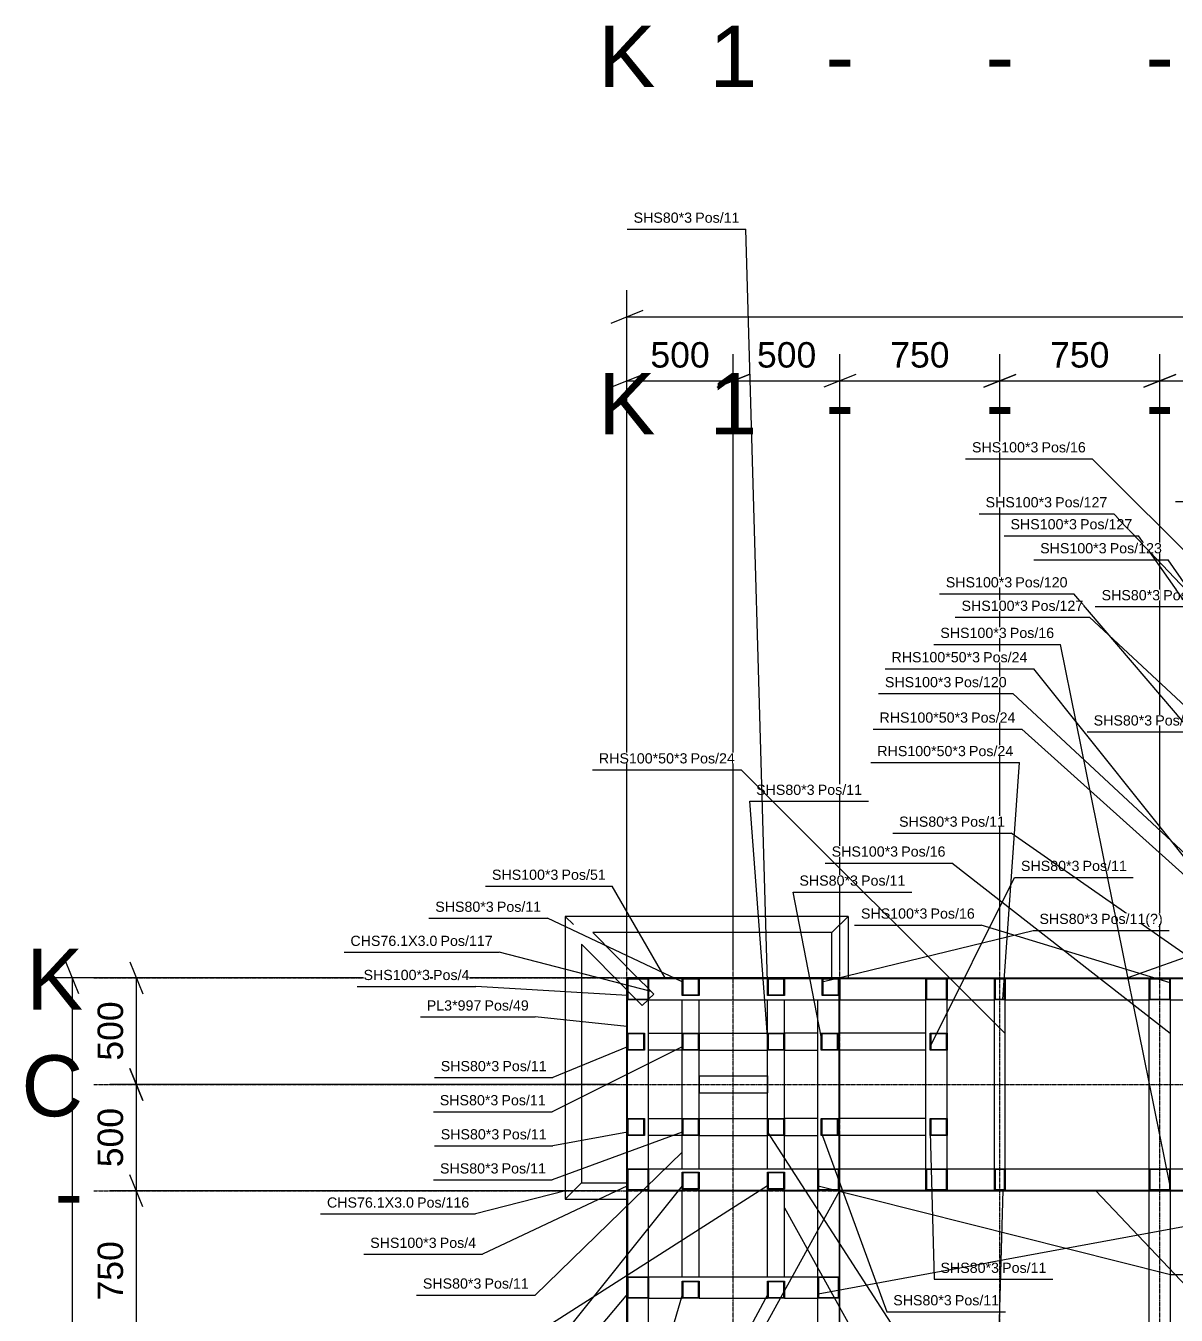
# Model space of a CAD drawing. Header units: millimetres. Extents: x -57554 to 16546, y 2142 to 98430.
# Drawn here: x -7253 to -1857, y 22735 to 28784 of the extents above; entities that cross this region are included whole.
import ezdxf

# ---------------------------------------------------------------- set-up
doc = ezdxf.new("R2010")
doc.units = ezdxf.units.MM
doc.linetypes.add('DXK_LINE_DOT3', pattern=[5.9187, 2.979, -0.9799, 0.9799, -0.9799])
doc.layers.add('S-Z2-A_TEXTUAL_ANNOTATION', color=7, linetype='Continuous')
doc.layers.add('S-Z23-A_DIMENSIONS', color=7, linetype='Continuous')
doc.styles.add('Arial', font='ARIAL.TTF', dxfattribs={"height": 0.2})

msp = doc.modelspace()

# ---------------------------------------------------------------- linework, layer by layer
at = {"color": 1, "linetype": 'DXK_LINE_DOT3'}
for p, q in [((-4434.8, 13818), (-4434.8, 26818)), ((-3934.8, 13818), (-3934.8, 26818)), ((-3434.8, 13818), (-3434.8, 26818)), ((-2684.8, 13818), (-2684.8, 26818)), ((-1934.8, 13818), (-1934.8, 26818)), ((-6934.8, 24318), (15065.2, 24318)), ((-6934.8, 23818), (15065.2, 23818)), ((-6934.8, 23318), (15065.2, 23318))]:
    msp.add_line(p, q, dxfattribs=at)
at = {"color": 2, "linetype": 'Continuous'}
for p, q in [((-3396.8, 24606.1), (-4722.9, 24606.1)), ((-4684.8, 24568), (-4722.9, 24606.1)), ((-4722.9, 24606.1), (-4722.9, 23280)), ((-3472.9, 24530), (-3396.8, 24606.1)), ((-3396.8, 24606.1), (-3396.8, 24318)), ((-1243.5, 24618), (-2083.5, 24318)), ((-3473.4, 24530), (-4593.5, 24530)), ((-4383.4, 24318), (-4593.5, 24530)), ((-3472.9, 24530), (-3473.4, 24530)), ((-3472.9, 24318), (-3472.9, 24530)), ((-4646.8, 24475.6), (-4646.8, 23356.1)), ((-4434.8, 24261.9), (-4646.8, 24475.6)), ((-3434.8, 24318), (-4434.8, 24318)), ((-4434.8, 24318), (-4434.8, 24315)), ((-3434.8, 24315), (-3434.8, 24318)), ((-3434.8, 24318), (-1934.8, 24318)), ((-3434.8, 24315), (-3434.8, 24318)), ((-1934.8, 24315), (-1934.8, 24318)), ((-1934.8, 24315), (-1934.8, 24318)), ((-1934.8, 24318), (-434.8, 24318)), ((-4434.8, 23318), (-4434.8, 24315)), ((-4434.8, 24315), (-4431.8, 24315)), ((-4434.8, 24315), (-3434.8, 24315)), ((-4431.8, 23318), (-4431.8, 24315)), ((-4431.8, 24315), (-4331.8, 24315)), ((-4431.8, 24215), (-4431.8, 24315)), ((-4334.8, 24312), (-4428.8, 24312)), ((-4428.8, 24312), (-4428.8, 24218)), ((-4391.4, 24218), (-4428.8, 24255.8)), ((-4334.8, 24269.1), (-4377.4, 24312)), ((-4334.8, 24218), (-4334.8, 24312)), ((-4331.8, 24315), (-4331.8, 24215)), ((-4307.8, 24241.8), (-4331.8, 24266.1)), ((-4174.8, 24315), (-4094.8, 24315)), ((-4174.8, 24235), (-4174.8, 24315)), ((-4097.8, 24312), (-4171.8, 24312)), ((-4171.8, 24312), (-4171.8, 24238)), ((-4097.8, 24238), (-4097.8, 24312)), ((-4094.8, 24315), (-4094.8, 24235)), ((-3774.8, 24315), (-3694.8, 24315)), ((-3774.8, 24235), (-3774.8, 24315)), ((-3697.8, 24312), (-3771.8, 24312)), ((-3771.8, 24312), (-3771.8, 24238)), ((-3697.8, 24238), (-3697.8, 24312)), ((-3694.8, 24315), (-3694.8, 24235)), ((-3517.8, 24315), (-3437.8, 24315)), ((-3517.8, 24235), (-3517.8, 24315)), ((-3440.8, 24312), (-3514.8, 24312)), ((-3514.8, 24312), (-3514.8, 24238)), ((-3440.8, 24238), (-3440.8, 24312)), ((-3437.8, 24315), (-3437.8, 24235)), ((-3434.8, 24315), (-1934.8, 24315)), ((-3434.8, 24315), (-3434.8, 24215)), ((-3031.8, 24315), (-2931.8, 24315)), ((-3031.8, 24215), (-3031.8, 24315)), ((-2934.8, 24312), (-3028.8, 24312)), ((-3028.8, 24312), (-3028.8, 24218)), ((-2934.8, 24218), (-2934.8, 24312)), ((-2931.8, 24315), (-2931.8, 24215)), ((-2709.8, 24215), (-2709.8, 24315)), ((-2709.8, 24315), (-2659.8, 24315)), ((-2662.8, 24312), (-2706.8, 24312)), ((-2706.8, 24312), (-2706.8, 24218)), ((-2662.8, 24218), (-2662.8, 24312)), ((-2659.8, 24315), (-2659.8, 24215)), ((-1984.8, 24215), (-1984.8, 24315)), ((-1984.8, 24315), (-1884.8, 24315)), ((-1887.8, 24312), (-1981.8, 24312)), ((-1981.8, 24312), (-1981.8, 24218)), ((-1934.8, 24315), (-434.8, 24315)), ((-1887.8, 24218), (-1887.8, 24312)), ((-1884.8, 24215), (-1884.8, 24315)), ((-4331.8, 24215), (-4431.8, 24215)), ((-4428.8, 24218), (-4334.8, 24218)), ((-4361.9, 24188.2), (-4388.4, 24215)), ((-4334.8, 24215), (-4361.9, 24188.2)), ((-4331.8, 24218), (-4307.8, 24241.8)), ((-4331.8, 23421), (-4331.8, 24215)), ((-4331.8, 24215), (-3437.8, 24215)), ((-4094.8, 24235), (-4174.8, 24235)), ((-4174.8, 24215), (-4094.8, 24215)), ((-4174.8, 24058), (-4174.8, 24215)), ((-4171.8, 24238), (-4097.8, 24238)), ((-4094.8, 24058), (-4094.8, 24215)), ((-3694.8, 24235), (-3774.8, 24235)), ((-3774.8, 24215), (-3694.8, 24215)), ((-3774.8, 24058), (-3774.8, 24215)), ((-3771.8, 24238), (-3697.8, 24238)), ((-3694.8, 24058), (-3694.8, 24215)), ((-3537.8, 24215), (-3437.8, 24215)), ((-3537.8, 23421), (-3537.8, 24215)), ((-3437.8, 24235), (-3517.8, 24235)), ((-3514.8, 24238), (-3440.8, 24238)), ((-3437.8, 24215), (-3437.8, 24235)), ((-3437.8, 23421), (-3437.8, 24215)), ((-3434.8, 24058), (-3434.8, 24215)), ((-3434.8, 24058), (-3434.8, 24215)), ((-3434.8, 24215), (-3031.8, 24215)), ((-3031.8, 23421), (-3031.8, 24215)), ((-2931.8, 24215), (-3031.8, 24215)), ((-3028.8, 24218), (-2934.8, 24218)), ((-2931.8, 24058), (-2931.8, 24215)), ((-2931.8, 24215), (-2709.8, 24215)), ((-2709.8, 23421), (-2709.8, 24215)), ((-2659.8, 24215), (-2709.8, 24215)), ((-2706.8, 24218), (-2662.8, 24218)), ((-2659.8, 24215), (-1984.8, 24215)), ((-2659.8, 23421), (-2659.8, 24215)), ((-1884.8, 24215), (-1984.8, 24215)), ((-1984.8, 23421), (-1984.8, 24215)), ((-1981.8, 24218), (-1887.8, 24218)), ((-1884.8, 23421), (-1884.8, 24215)), ((-1884.8, 24215), (-1209.8, 24215)), ((-4431.8, 24058), (-4351.8, 24058)), ((-4431.8, 23978), (-4431.8, 24058)), ((-4354.8, 24055), (-4428.8, 24055)), ((-4428.8, 24055), (-4428.8, 23981)), ((-4354.8, 23981), (-4354.8, 24055)), ((-4351.8, 24058), (-4351.8, 23978)), ((-4331.8, 24058), (-4174.8, 24058)), ((-4331.8, 23978), (-4331.8, 24058)), ((-4174.8, 24058), (-4094.8, 24058)), ((-4174.8, 23978), (-4174.8, 24058)), ((-4097.8, 24055), (-4171.8, 24055)), ((-4171.8, 24055), (-4171.8, 23981)), ((-4097.8, 23981), (-4097.8, 24055)), ((-4094.8, 24058), (-4094.8, 23978)), ((-4094.8, 24058), (-3774.8, 24058)), ((-3774.8, 24058), (-3694.8, 24058)), ((-3774.8, 23978), (-3774.8, 24058)), ((-3697.8, 24055), (-3771.8, 24055)), ((-3771.8, 24055), (-3771.8, 23981)), ((-3697.8, 23981), (-3697.8, 24055)), ((-3694.8, 24058), (-3694.8, 23978)), ((-3537.8, 24058), (-3694.8, 24058)), ((-3537.8, 23978), (-3537.8, 24058)), ((-3522.8, 24058), (-3442.8, 24058)), ((-3522.8, 23978), (-3522.8, 24058)), ((-3445.8, 24055), (-3519.8, 24055)), ((-3519.8, 24055), (-3519.8, 23981)), ((-3445.8, 23981), (-3445.8, 24055)), ((-3442.8, 24058), (-3442.8, 23978)), ((-3031.8, 24058), (-3437.8, 24058)), ((-3437.8, 23978), (-3437.8, 24058)), ((-3031.8, 23978), (-3031.8, 24058)), ((-3011.8, 24058), (-2931.8, 24058)), ((-3011.8, 23978), (-3011.8, 24058)), ((-2934.8, 24055), (-3008.8, 24055)), ((-3008.8, 24055), (-3008.8, 23981)), ((-2934.8, 23981), (-2934.8, 24055)), ((-2931.8, 24058), (-2931.8, 23978)), ((-4351.8, 23978), (-4431.8, 23978)), ((-4428.8, 23981), (-4354.8, 23981)), ((-4174.8, 23978), (-4331.8, 23978)), ((-4094.8, 23978), (-4174.8, 23978)), ((-4174.8, 23658), (-4174.8, 23978)), ((-4171.8, 23981), (-4097.8, 23981)), ((-4094.8, 23978), (-3774.8, 23978)), ((-4094.8, 23658), (-4094.8, 23978)), ((-3694.8, 23978), (-3774.8, 23978)), ((-3774.8, 23658), (-3774.8, 23978)), ((-3771.8, 23981), (-3697.8, 23981)), ((-3694.8, 23658), (-3694.8, 23978)), ((-3694.8, 23978), (-3537.8, 23978)), ((-3442.8, 23978), (-3522.8, 23978)), ((-3519.8, 23981), (-3445.8, 23981)), ((-3031.8, 23978), (-3437.8, 23978)), ((-3434.8, 23658), (-3434.8, 23978)), ((-3434.8, 23658), (-3434.8, 23978)), ((-2931.8, 23978), (-3011.8, 23978)), ((-3008.8, 23981), (-2934.8, 23981)), ((-2931.8, 23658), (-2931.8, 23978)), ((-4094.8, 23858), (-4094.8, 23778)), ((-4094.8, 23858), (-3774.8, 23858)), ((-3774.8, 23858), (-3774.8, 23778)), ((-4094.8, 23778), (-3774.8, 23778)), ((-4431.8, 23658), (-4351.8, 23658)), ((-4431.8, 23578), (-4431.8, 23658)), ((-4354.8, 23655), (-4428.8, 23655)), ((-4428.8, 23655), (-4428.8, 23581)), ((-4354.8, 23581), (-4354.8, 23655)), ((-4351.8, 23658), (-4351.8, 23578)), ((-4331.8, 23658), (-4174.8, 23658)), ((-4331.8, 23578), (-4331.8, 23658)), ((-4174.8, 23658), (-4094.8, 23658)), ((-4174.8, 23578), (-4174.8, 23658)), ((-4097.8, 23655), (-4171.8, 23655)), ((-4171.8, 23655), (-4171.8, 23581)), ((-4097.8, 23581), (-4097.8, 23655)), ((-4094.8, 23658), (-4094.8, 23578)), ((-4094.8, 23658), (-3774.8, 23658)), ((-3774.8, 23658), (-3694.8, 23658)), ((-3774.8, 23578), (-3774.8, 23658)), ((-3697.8, 23655), (-3771.8, 23655)), ((-3771.8, 23655), (-3771.8, 23581)), ((-3697.8, 23581), (-3697.8, 23655)), ((-3694.8, 23658), (-3694.8, 23578)), ((-3537.8, 23658), (-3694.8, 23658)), ((-3537.8, 23578), (-3537.8, 23658)), ((-3522.8, 23658), (-3442.8, 23658)), ((-3522.8, 23578), (-3522.8, 23658)), ((-3445.8, 23655), (-3519.8, 23655)), ((-3519.8, 23655), (-3519.8, 23581)), ((-3445.8, 23581), (-3445.8, 23655)), ((-3442.8, 23658), (-3442.8, 23578)), ((-3031.8, 23658), (-3437.8, 23658)), ((-3437.8, 23578), (-3437.8, 23658)), ((-3031.8, 23578), (-3031.8, 23658)), ((-3011.8, 23658), (-2931.8, 23658)), ((-3011.8, 23578), (-3011.8, 23658)), ((-2934.8, 23655), (-3008.8, 23655)), ((-3008.8, 23655), (-3008.8, 23581)), ((-2934.8, 23581), (-2934.8, 23655)), ((-2931.8, 23658), (-2931.8, 23578)), ((-4351.8, 23578), (-4431.8, 23578)), ((-4428.8, 23581), (-4354.8, 23581)), ((-4174.8, 23578), (-4331.8, 23578)), ((-4094.8, 23578), (-4174.8, 23578)), ((-4174.8, 23421), (-4174.8, 23578)), ((-4171.8, 23581), (-4097.8, 23581)), ((-4094.8, 23578), (-3774.8, 23578)), ((-4094.8, 23421), (-4094.8, 23578)), ((-3694.8, 23578), (-3774.8, 23578)), ((-3774.8, 23421), (-3774.8, 23578)), ((-3771.8, 23581), (-3697.8, 23581)), ((-3694.8, 23421), (-3694.8, 23578)), ((-3694.8, 23578), (-3537.8, 23578)), ((-3442.8, 23578), (-3522.8, 23578)), ((-3519.8, 23581), (-3445.8, 23581)), ((-3031.8, 23578), (-3437.8, 23578)), ((-3434.8, 23421), (-3434.8, 23578)), ((-3434.8, 23421), (-3434.8, 23578)), ((-2931.8, 23578), (-3011.8, 23578)), ((-3008.8, 23581), (-2934.8, 23581)), ((-2931.8, 23421), (-2931.8, 23578)), ((-4431.8, 23421), (-4331.8, 23421)), ((-4431.8, 23321), (-4431.8, 23421)), ((-4334.8, 23418), (-4428.8, 23418)), ((-4428.8, 23418), (-4428.8, 23324)), ((-4334.8, 23324), (-4334.8, 23418)), ((-4331.8, 23421), (-4331.8, 23321)), ((-4331.8, 23421), (-3537.8, 23421)), ((-4174.8, 23421), (-4094.8, 23421)), ((-3774.8, 23421), (-3694.8, 23421)), ((-3537.8, 23421), (-3437.8, 23421)), ((-3537.8, 23321), (-3537.8, 23421)), ((-3440.8, 23418), (-3534.8, 23418)), ((-3534.8, 23418), (-3534.8, 23324)), ((-3440.8, 23324), (-3440.8, 23418)), ((-3437.8, 23421), (-3437.8, 23321)), ((-3434.8, 23321), (-3434.8, 23421)), ((-3434.8, 23421), (-3031.8, 23421)), ((-3031.8, 23421), (-2931.8, 23421)), ((-3031.8, 23321), (-3031.8, 23421)), ((-2934.8, 23418), (-3028.8, 23418)), ((-3028.8, 23418), (-3028.8, 23324)), ((-2934.8, 23324), (-2934.8, 23418)), ((-2931.8, 23421), (-2931.8, 23321)), ((-2931.8, 23421), (-2709.8, 23421)), ((-2709.8, 23321), (-2709.8, 23421)), ((-2709.8, 23421), (-2659.8, 23421)), ((-2662.8, 23418), (-2706.8, 23418)), ((-2706.8, 23418), (-2706.8, 23324)), ((-2662.8, 23324), (-2662.8, 23418)), ((-2659.8, 23421), (-2659.8, 23321)), ((-2659.8, 23421), (-1984.8, 23421)), ((-1984.8, 23321), (-1984.8, 23421)), ((-1984.8, 23421), (-1884.8, 23421)), ((-1887.8, 23418), (-1981.8, 23418)), ((-1981.8, 23418), (-1981.8, 23324)), ((-1887.8, 23324), (-1887.8, 23418)), ((-1884.8, 23321), (-1884.8, 23421)), ((-1884.8, 23421), (-1209.8, 23421)), ((-4646.8, 23356.1), (-4722.9, 23280)), ((-4646.8, 23356.1), (-4646.3, 23356.1)), ((-4646.3, 23356.1), (-4434.8, 23356.1)), ((-4174.8, 23406), (-4094.8, 23406)), ((-4174.8, 23326), (-4174.8, 23406)), ((-4097.8, 23403), (-4171.8, 23403)), ((-4171.8, 23403), (-4171.8, 23329)), ((-4097.8, 23329), (-4097.8, 23403)), ((-4094.8, 23406), (-4094.8, 23326)), ((-3774.8, 23406), (-3694.8, 23406)), ((-3774.8, 23326), (-3774.8, 23406)), ((-3697.8, 23403), (-3771.8, 23403)), ((-3771.8, 23403), (-3771.8, 23329)), ((-3697.8, 23329), (-3697.8, 23403)), ((-3694.8, 23406), (-3694.8, 23326)), ((-4434.8, 22568.4), (-4434.8, 23318.4)), ((-4434.8, 23318.4), (-4431.8, 23318.4)), ((-4434.8, 23318), (-4431.8, 23318)), ((-4331.8, 23321), (-4431.8, 23321)), ((-4431.8, 23318.4), (-4431.8, 22568.4)), ((-4428.8, 23324), (-4334.8, 23324)), ((-4331.8, 22915), (-4331.8, 23321)), ((-4331.8, 23321), (-3537.8, 23321)), ((-4331.8, 23318.4), (-4174.8, 23318.4)), ((-4331.8, 23318), (-4174.8, 23318)), ((-4094.8, 23326), (-4174.8, 23326)), ((-4174.8, 22915), (-4174.8, 23321)), ((-4174.8, 23321), (-4094.8, 23321)), ((-4171.8, 23329), (-4097.8, 23329)), ((-4094.8, 22915), (-4094.8, 23321)), ((-4094.8, 23318.4), (-3774.8, 23318.4)), ((-4094.8, 23318), (-3774.8, 23318)), ((-3694.8, 23326), (-3774.8, 23326)), ((-3774.8, 22915), (-3774.8, 23321)), ((-3774.8, 23321), (-3694.8, 23321)), ((-3771.8, 23329), (-3697.8, 23329)), ((-3694.8, 22915), (-3694.8, 23321)), ((-3694.8, 23318.4), (-3537.8, 23318.4)), ((-3694.8, 23318), (-3537.8, 23318)), ((-3437.8, 23321), (-3537.8, 23321)), ((-3537.8, 22915), (-3537.8, 23321)), ((-3534.8, 23324), (-3440.8, 23324)), ((-3437.8, 23318.4), (-3437.8, 23321)), ((-3437.8, 23318.4), (-3437.8, 22568.4)), ((-3434.8, 23318.4), (-3437.8, 23318.4)), ((-3434.8, 23321), (-1934.8, 23321)), ((-3434.8, 23318), (-3434.8, 23321)), ((-3434.8, 22568.4), (-3434.8, 23318.4)), ((-3434.8, 23318), (-1934.8, 23318)), ((-2931.8, 23321), (-3031.8, 23321)), ((-3028.8, 23324), (-2934.8, 23324)), ((-2659.8, 23321), (-2709.8, 23321)), ((-2706.8, 23324), (-2662.8, 23324)), ((-1884.8, 23321), (-1984.8, 23321)), ((-1984.8, 22662.7), (-1984.8, 23318)), ((-1981.8, 23324), (-1887.8, 23324)), ((-1934.8, 23318), (-1934.8, 23321)), ((-1934.8, 23321), (-434.8, 23321)), ((-1934.8, 23318), (-1934.8, 23321)), ((-1934.8, 23318), (-434.8, 23318)), ((-1884.8, 22662.7), (-1884.8, 23318)), ((-4722.9, 23280), (-4434.8, 23280)), ((-4431.8, 22915), (-4331.8, 22915)), ((-4431.8, 22815), (-4431.8, 22915)), ((-4334.8, 22912), (-4428.8, 22912)), ((-4428.8, 22912), (-4428.8, 22818)), ((-4334.8, 22818), (-4334.8, 22912)), ((-4331.8, 22915), (-3537.8, 22915)), ((-4331.8, 22915), (-4331.8, 22815)), ((-4174.8, 22915), (-4094.8, 22915)), ((-4174.8, 22895), (-4094.8, 22895)), ((-4174.8, 22815), (-4174.8, 22895)), ((-4097.8, 22892), (-4171.8, 22892)), ((-4171.8, 22892), (-4171.8, 22818)), ((-4097.8, 22818), (-4097.8, 22892)), ((-4094.8, 22895), (-4094.8, 22815)), ((-3774.8, 22915), (-3694.8, 22915)), ((-3774.8, 22895), (-3694.8, 22895)), ((-3774.8, 22815), (-3774.8, 22895)), ((-3697.8, 22892), (-3771.8, 22892)), ((-3771.8, 22892), (-3771.8, 22818)), ((-3697.8, 22818), (-3697.8, 22892)), ((-3694.8, 22895), (-3694.8, 22815)), ((-3537.8, 22915), (-3437.8, 22915)), ((-3537.8, 22815), (-3537.8, 22915)), ((-3440.8, 22912), (-3534.8, 22912)), ((-3534.8, 22912), (-3534.8, 22818)), ((-3440.8, 22818), (-3440.8, 22912)), ((-3437.8, 22915), (-3437.8, 22815)), ((-4331.8, 22815), (-4431.8, 22815)), ((-4428.8, 22818), (-4334.8, 22818)), ((-4331.8, 22321), (-4331.8, 22815)), ((-4331.8, 22815), (-4174.8, 22815)), ((-4094.8, 22815), (-4174.8, 22815)), ((-4171.8, 22818), (-4097.8, 22818)), ((-4094.8, 22815), (-3774.8, 22815)), ((-3694.8, 22815), (-3774.8, 22815)), ((-3771.8, 22818), (-3697.8, 22818)), ((-3694.8, 22815), (-3537.8, 22815)), ((-3437.8, 22815), (-3537.8, 22815)), ((-3537.8, 22421), (-3537.8, 22815)), ((-3534.8, 22818), (-3440.8, 22818))]:
    msp.add_line(p, q, dxfattribs=at)
at = {"layer": 'S-Z2-A_TEXTUAL_ANNOTATION'}
for p, q in [((-1860.7, 26552.2), (-1248.5, 26552.2)), ((-3774.4, 23342.3), (-4959.7, 22585.8)), ((-4174.4, 23342.3), (-4864.4, 22480.8)), ((-3436.6, 23318.5), (-4549.7, 21298.4)), ((-2235.1, 23318.5), (263.9, 20682.6)), ((-1884.9, 22925.8), (-1328.3, 22925.8)), ((-4431.4, 22835.3), (-4864.4, 22320.8)), ((-4174.4, 22831.3), (-4527.9, 21625.7)), ((-3774.4, 22831.3), (-4527.9, 21421.1))]:
    msp.add_line(p, q, dxfattribs=at)
at = {"layer": 'S-Z23-A_DIMENSIONS'}
for p, q in [((-4434.8, 24368), (-4434.8, 27543)), ((-4359.8, 27448), (-4509.8, 27388)), ((-4434.8, 27418), (12565.2, 27418)), ((-4434.8, 24368), (-4434.8, 27243)), ((-3934.8, 24368), (-3934.8, 27243)), ((-3934.8, 24368), (-3934.8, 27243)), ((-3434.8, 24368), (-3434.8, 27243)), ((-3434.8, 24368), (-3434.8, 27243)), ((-2684.8, 24368), (-2684.8, 27243)), ((-2684.8, 24368), (-2684.8, 27243)), ((-1934.8, 24368), (-1934.8, 27243)), ((-1934.8, 24368), (-1934.8, 27243)), ((-4509.8, 27088), (-4359.8, 27148)), ((-4434.8, 27118), (-3934.8, 27118)), ((-4009.8, 27088), (-3859.8, 27148)), ((-3934.8, 27118), (-3434.8, 27118)), ((-3359.8, 27148), (-3509.8, 27088)), ((-3359.8, 27148), (-3509.8, 27088)), ((-3434.8, 27118), (-2684.8, 27118)), ((-2609.8, 27148), (-2759.8, 27088)), ((-2759.8, 27088), (-2609.8, 27148)), ((-2684.8, 27118), (-1934.8, 27118)), ((-1859.8, 27148), (-2009.8, 27088)), ((-2009.8, 27088), (-1859.8, 27148)), ((-1934.8, 27118), (-1184.8, 27118)), ((-7004.8, 24243), (-7064.8, 24393)), ((-6764.8, 24393), (-6704.8, 24243)), ((-4484.8, 24318), (-7159.8, 24318)), ((-7034.8, 16318), (-7034.8, 24318)), ((-4484.8, 24318), (-6859.8, 24318)), ((-6734.8, 23818), (-6734.8, 24318)), ((-6764.8, 23893), (-6704.8, 23743)), ((-4484.8, 23818), (-6859.8, 23818)), ((-4484.8, 23818), (-6859.8, 23818)), ((-6734.8, 23318), (-6734.8, 23818)), ((-6704.8, 23243), (-6764.8, 23393)), ((-4484.8, 23318), (-6859.8, 23318)), ((-4484.8, 23318), (-6859.8, 23318)), ((-6734.8, 22568), (-6734.8, 23318))]:
    msp.add_line(p, q, dxfattribs=at)

# ---------------------------------------------------------------- texts
at = {"color": 5, "linetype": 'Continuous', "style": 'Arial'}
for s, p in [('K', (-4568.1, 28497.3)), ('1', (-4046, 28497.3)), ('-', (-3501.5, 28497.3)), ('-', (-2751.5, 28497.3)), ('-', (-2001.5, 28497.3)), ('K', (-4568.1, 26868)), ('1', (-4046, 26868)), ('-', (-3501.5, 26868)), ('-', (-2751.5, 26868)), ('-', (-2001.5, 26868)), ('K', (-7251.4, 24168)), ('C', (-7273.7, 23668)), ('-', (-7118.1, 23168))]:
    msp.add_text(s, height=286.5, dxfattribs=at).set_placement(p)

# ---------------------------------------------------------------- wipeouts: each hides what was drawn before it
for points, layer in [([(-4128.4, 27859.8), (-4128.4, 27909.8), (-4402.5, 27909.8), (-4402.5, 27859.8)], 'S-Z2-A_TEXTUAL_ANNOTATION'), ([(-2323.4, 26421.6), (-2323.4, 26471.6), (-2634.6, 26471.6), (-2634.6, 26421.6)], 'S-Z2-A_TEXTUAL_ANNOTATION'), ([(-2777.9, 25797.9), (-2777.9, 25847.9), (-3192.9, 25847.9), (-3192.9, 25797.9)], 'S-Z2-A_TEXTUAL_ANNOTATION'), ([(-2912.4, 25681.1), (-2912.4, 25731.1), (-3223.6, 25731.1), (-3223.6, 25681.1)], 'S-Z2-A_TEXTUAL_ANNOTATION'), ([(-2834.2, 25514.8), (-2834.2, 25564.8), (-3249.2, 25564.8), (-3249.2, 25514.8)], 'S-Z2-A_TEXTUAL_ANNOTATION'), ([(-2844.3, 25357.6), (-2844.3, 25407.6), (-3259.3, 25407.6), (-3259.3, 25357.6)], 'S-Z2-A_TEXTUAL_ANNOTATION'), ([(-3553.7, 25176), (-3553.7, 25226), (-3827.9, 25226), (-3827.9, 25176)], 'S-Z2-A_TEXTUAL_ANNOTATION'), ([(-2883.2, 25026.4), (-2883.2, 25076.4), (-3157.3, 25076.4), (-3157.3, 25026.4)], 'S-Z2-A_TEXTUAL_ANNOTATION'), ([(-2311.4, 24818.9), (-2311.4, 24868.9), (-2585.5, 24868.9), (-2585.5, 24818.9)], 'S-Z2-A_TEXTUAL_ANNOTATION'), ([(-4755.6, 24777.5), (-4755.6, 24827.5), (-5066.8, 24827.5), (-5066.8, 24777.5)], 'S-Z2-A_TEXTUAL_ANNOTATION'), ([(-5058.7, 24627.3), (-5058.7, 24677.3), (-5332.8, 24677.3), (-5332.8, 24627.3)], 'S-Z2-A_TEXTUAL_ANNOTATION'), ([(-5323.2, 24467.3), (-5323.2, 24517.3), (-5730.7, 24517.3), (-5730.7, 24467.3)], 'S-Z2-A_TEXTUAL_ANNOTATION'), ([(-5033, 23879.8), (-5033, 23929.8), (-5307.1, 23929.8), (-5307.1, 23879.8)], 'S-Z2-A_TEXTUAL_ANNOTATION'), ([(-5037.4, 23719.8), (-5037.4, 23769.8), (-5311.5, 23769.8), (-5311.5, 23719.8)], 'S-Z2-A_TEXTUAL_ANNOTATION'), ([(-5033, 23559.8), (-5033, 23609.8), (-5307.1, 23609.8), (-5307.1, 23559.8)], 'S-Z2-A_TEXTUAL_ANNOTATION'), ([(-5036.4, 23399.8), (-5036.4, 23449.8), (-5310.5, 23449.8), (-5310.5, 23399.8)], 'S-Z2-A_TEXTUAL_ANNOTATION'), ([(-5326.7, 23050.8), (-5326.7, 23100.8), (-5637.9, 23100.8), (-5637.9, 23050.8)], 'S-Z2-A_TEXTUAL_ANNOTATION'), ([(-5116.8, 22859.8), (-5116.8, 22909.8), (-5390.9, 22909.8), (-5390.9, 22859.8)], 'S-Z2-A_TEXTUAL_ANNOTATION'), ([(-2895.9, 27155.5), (-2895.9, 27330.5), (-3223.8, 27330.5), (-3223.8, 27155.5)], 'S-Z23-A_DIMENSIONS'), ([(-2145.9, 27155.5), (-2145.9, 27330.5), (-2473.8, 27330.5), (-2473.8, 27155.5)], 'S-Z23-A_DIMENSIONS'), ([(-6772.3, 23107), (-6947.3, 23107), (-6947.3, 22779.1), (-6772.3, 22779.1)], 'S-Z23-A_DIMENSIONS')]:
    msp.add_wipeout(points).dxf.layer = layer

# ---------------------------------------------------------------- next in the draw order: linework, layer by layer
at = {"layer": 'S-Z2-A_TEXTUAL_ANNOTATION'}
for p, q in [((-3774.4, 24041.7), (-3857.9, 25146)), ((-3011.4, 23994.3), (-2615.5, 24788.9))]:
    msp.add_line(p, q, dxfattribs=at)

# ---------------------------------------------------------------- next in the draw order: texts
at = {"layer": 'S-Z23-A_DIMENSIONS', "style": 'Arial'}
for p in [(-3198.8, 27180.5), (-2448.8, 27180.5)]:
    msp.add_text('750', height=119.38, dxfattribs=at).set_placement(p)
msp.add_text('750', height=119.38, rotation=90.00021, dxfattribs=at).set_placement((-6797.3, 22804.1))

# ---------------------------------------------------------------- next in the draw order: wipeouts: each hides what was drawn before it
for points, layer in [([(-3905.9, 27859.8), (-3905.9, 27909.8), (-4113.4, 27909.8), (-4113.4, 27859.8)], 'S-Z2-A_TEXTUAL_ANNOTATION'), ([(-2504.1, 26782.6), (-2504.1, 26832.6), (-2815.3, 26832.6), (-2815.3, 26782.6)], 'S-Z2-A_TEXTUAL_ANNOTATION'), ([(-2440.2, 26524.8), (-2440.2, 26574.8), (-2751.4, 26574.8), (-2751.4, 26524.8)], 'S-Z2-A_TEXTUAL_ANNOTATION'), ([(-2627, 26149.3), (-2627, 26199.3), (-2938.1, 26199.3), (-2938.1, 26149.3)], 'S-Z2-A_TEXTUAL_ANNOTATION'), ([(-2553.1, 26039.3), (-2553.1, 26089.3), (-2864.2, 26089.3), (-2864.2, 26039.3)], 'S-Z2-A_TEXTUAL_ANNOTATION'), ([(-2652.6, 25912), (-2652.6, 25962), (-2963.8, 25962), (-2963.8, 25912)], 'S-Z2-A_TEXTUAL_ANNOTATION'), ([(-2555.5, 25797.9), (-2555.5, 25847.9), (-2762.9, 25847.9), (-2762.9, 25797.9)], 'S-Z2-A_TEXTUAL_ANNOTATION'), ([(-2652.9, 25681.1), (-2652.9, 25731.1), (-2897.4, 25731.1), (-2897.4, 25681.1)], 'S-Z2-A_TEXTUAL_ANNOTATION'), ([(-4150.2, 25323.4), (-4150.2, 25373.4), (-4565.2, 25373.4), (-4565.2, 25323.4)], 'S-Z2-A_TEXTUAL_ANNOTATION'), ([(-3331.3, 25176), (-3331.3, 25226), (-3538.7, 25226), (-3538.7, 25176)], 'S-Z2-A_TEXTUAL_ANNOTATION'), ([(-2660.7, 25026.4), (-2660.7, 25076.4), (-2868.2, 25076.4), (-2868.2, 25026.4)], 'S-Z2-A_TEXTUAL_ANNOTATION'), ([(-3162.2, 24886.3), (-3162.2, 24936.3), (-3473.4, 24936.3), (-3473.4, 24886.3)], 'S-Z2-A_TEXTUAL_ANNOTATION'), ([(-4533.1, 24777.5), (-4533.1, 24827.5), (-4740.6, 24827.5), (-4740.6, 24777.5)], 'S-Z2-A_TEXTUAL_ANNOTATION'), ([(-3350.5, 24750), (-3350.5, 24800), (-3624.6, 24800), (-3624.6, 24750)], 'S-Z2-A_TEXTUAL_ANNOTATION'), ([(-4836.2, 24627.3), (-4836.2, 24677.3), (-5043.7, 24677.3), (-5043.7, 24627.3)], 'S-Z2-A_TEXTUAL_ANNOTATION'), ([(-5063.7, 24467.3), (-5063.7, 24517.3), (-5308.2, 24517.3), (-5308.2, 24467.3)], 'S-Z2-A_TEXTUAL_ANNOTATION'), ([(-5358.1, 24307.3), (-5358.1, 24357.3), (-5669.2, 24357.3), (-5669.2, 24307.3)], 'S-Z2-A_TEXTUAL_ANNOTATION'), ([(-4814.9, 23719.8), (-4814.9, 23769.8), (-5022.4, 23769.8), (-5022.4, 23719.8)], 'S-Z2-A_TEXTUAL_ANNOTATION'), ([(-4813.9, 23399.8), (-4813.9, 23449.8), (-5021.4, 23449.8), (-5021.4, 23399.8)], 'S-Z2-A_TEXTUAL_ANNOTATION'), ([(-5433.1, 23239.8), (-5433.1, 23289.8), (-5840.6, 23289.8), (-5840.6, 23239.8)], 'S-Z2-A_TEXTUAL_ANNOTATION'), ([(-5141.3, 23050.8), (-5141.3, 23100.8), (-5311.7, 23100.8), (-5311.7, 23050.8)], 'S-Z2-A_TEXTUAL_ANNOTATION'), ([(-2688.8, 22933.5), (-2688.8, 22983.5), (-2963, 22983.5), (-2963, 22933.5)], 'S-Z2-A_TEXTUAL_ANNOTATION'), ([(-4894.4, 22859.8), (-4894.4, 22909.8), (-5101.8, 22909.8), (-5101.8, 22859.8)], 'S-Z2-A_TEXTUAL_ANNOTATION'), ([(-3520.9, 27155.5), (-3520.9, 27330.5), (-3848.8, 27330.5), (-3848.8, 27155.5)], 'S-Z23-A_DIMENSIONS'), ([(-6772.3, 23732), (-6947.3, 23732), (-6947.3, 23404.1), (-6772.3, 23404.1)], 'S-Z23-A_DIMENSIONS')]:
    msp.add_wipeout(points).dxf.layer = layer

# ---------------------------------------------------------------- next in the draw order: linework, layer by layer
at = {"layer": 'S-Z2-A_TEXTUAL_ANNOTATION'}
for p, q in [((-4432.5, 27829.8), (-3875.9, 27829.8)), ((-3774.4, 24298.7), (-3875.9, 27829.8)), ((-3222.9, 25767.9), (-2525.5, 25767.9)), ((-3253.6, 25651.1), (-2622.9, 25651.1)), ((-3857.9, 25146), (-3301.3, 25146)), ((-3187.3, 24996.4), (-2630.7, 24996.4)), ((-5096.8, 24747.5), (-4503.1, 24747.5)), ((-4253.1, 24314.5), (-4503.1, 24747.5)), ((-3522.4, 24041.7), (-3654.6, 24720)), ((-5362.8, 24597.3), (-4806.2, 24597.3)), ((-4174.4, 24298.7), (-4806.2, 24597.3)), ((-5760.7, 24437.3), (-5033.7, 24437.3)), ((-4320.2, 24253.6), (-5033.7, 24437.3)), ((-4174.4, 23994.3), (-4784.9, 23689.8)), ((-5341.5, 23689.8), (-4784.9, 23689.8)), ((-4174.4, 23594.3), (-4783.9, 23369.8)), ((-3011.4, 23594.3), (-2993, 22903.5)), ((-4174.4, 23499.8), (-4864.4, 22829.8)), ((-5340.5, 23369.8), (-4783.9, 23369.8)), ((-4431.4, 23341.3), (-5111.3, 23020.8)), ((-3695.3, 23239.5), (-2784.6, 21600.9)), ((-5667.9, 23020.8), (-5111.3, 23020.8)), ((-5420.9, 22829.8), (-4864.4, 22829.8))]:
    msp.add_line(p, q, dxfattribs=at)
at = {"layer": 'S-Z23-A_DIMENSIONS'}
for p, q in [((-3859.8, 27148), (-4009.8, 27088)), ((-6704.8, 23743), (-6764.8, 23893)), ((-6704.8, 23243), (-6764.8, 23393))]:
    msp.add_line(p, q, dxfattribs=at)

# ---------------------------------------------------------------- next in the draw order: texts
at = {"layer": 'S-Z2-A_TEXTUAL_ANNOTATION', "style": 'Arial'}
for s, height, p in [('SHS80*3', 47.75, (-4402.5, 27859.8)), ('Pos/11', 47.75, (-4113.4, 27859.8)), ('RHS100*50*3', 47.754, (-3192.9, 25797.9)), ('Pos/24', 47.75, (-2762.9, 25797.9)), ('SHS100*3', 47.75, (-3223.6, 25681.1)), ('Pos/120', 47.75, (-2897.4, 25681.1)), ('SHS80*3', 47.75, (-3827.9, 25176)), ('Pos/11', 47.75, (-3538.7, 25176)), ('SHS80*3', 47.75, (-3157.3, 25026.4)), ('Pos/11', 47.75, (-2868.2, 25026.4)), ('SHS100*3', 47.75, (-5066.8, 24777.5)), ('Pos/51', 47.75, (-4740.6, 24777.5)), ('SHS80*3', 47.75, (-5332.8, 24627.3)), ('Pos/11', 47.75, (-5043.7, 24627.3)), ('CHS76.1X3.0', 47.754, (-5730.7, 24467.3)), ('Pos/117', 47.75, (-5308.2, 24467.3)), ('SHS80*3', 47.75, (-5311.5, 23719.8)), ('Pos/11', 47.75, (-5022.4, 23719.8)), ('SHS80*3', 47.75, (-5310.5, 23399.8)), ('Pos/11', 47.75, (-5021.4, 23399.8)), ('SHS100*3', 47.75, (-5637.9, 23050.8)), ('Pos/4', 47.75, (-5311.7, 23050.8)), ('SHS80*3', 47.75, (-5390.9, 22859.8)), ('Pos/11', 47.75, (-5101.8, 22859.8))]:
    msp.add_text(s, height=height, dxfattribs=at).set_placement(p)
at = {"layer": 'S-Z23-A_DIMENSIONS', "style": 'Arial'}
msp.add_text('500', height=119.38, dxfattribs=at).set_placement((-3823.8, 27180.5))
msp.add_text('500', height=119.38, rotation=90.00021, dxfattribs=at).set_placement((-6797.3, 23429.1))

# ---------------------------------------------------------------- next in the draw order: wipeouts: each hides what was drawn before it
for points in [[(-2281.6, 26782.6), (-2281.6, 26832.6), (-2489.1, 26832.6), (-2489.1, 26782.6)], [(-2367.4, 26149.3), (-2367.4, 26199.3), (-2612, 26199.3), (-2612, 26149.3)], [(-2293.5, 26039.3), (-2293.5, 26089.3), (-2538.1, 26089.3), (-2538.1, 26039.3)], [(-2430.1, 25912), (-2430.1, 25962), (-2637.6, 25962), (-2637.6, 25912)], [(-3927.8, 25323.4), (-3927.8, 25373.4), (-4135.2, 25373.4), (-4135.2, 25323.4)], [(-2939.7, 24886.3), (-2939.7, 24936.3), (-3147.2, 24936.3), (-3147.2, 24886.3)], [(-3128, 24750), (-3128, 24800), (-3335.5, 24800), (-3335.5, 24750)], [(-3024.8, 24595.4), (-3024.8, 24645.4), (-3335.9, 24645.4), (-3335.9, 24595.4)], [(-5172.7, 24307.3), (-5172.7, 24357.3), (-5343.1, 24357.3), (-5343.1, 24307.3)], [(-5173.6, 23239.8), (-5173.6, 23289.8), (-5418.1, 23289.8), (-5418.1, 23239.8)], [(-2466.4, 22933.5), (-2466.4, 22983.5), (-2673.8, 22983.5), (-2673.8, 22933.5)]]:
    msp.add_wipeout(points).dxf.layer = 'S-Z2-A_TEXTUAL_ANNOTATION'

# ---------------------------------------------------------------- next in the draw order: linework, layer by layer
at = {"layer": 'S-Z2-A_TEXTUAL_ANNOTATION'}
for p, q in [((-2845.3, 26752.6), (-2251.6, 26752.6)), ((364.7, 24136.3), (-2251.6, 26752.6)), ((-2968.1, 26119.3), (-2337.4, 26119.3)), ((-2894.2, 26009.3), (-2263.5, 26009.3)), ((-2993.8, 25882), (-2400.1, 25882)), ((-4595.2, 25293.4), (-3897.8, 25293.4)), ((-3503.4, 24856.3), (-2909.7, 24856.3)), ((-3654.6, 24720), (-3098, 24720)), ((-5699.2, 24277.3), (-5142.7, 24277.3)), ((-4431.4, 24235.3), (-5142.7, 24277.3)), ((-4722.4, 23318.5), (-5143.6, 23209.8)), ((-3537.4, 23341.3), (-1884.9, 22925.8)), ((-5870.6, 23209.8), (-5143.6, 23209.8)), ((-2993, 22903.5), (-2436.4, 22903.5))]:
    msp.add_line(p, q, dxfattribs=at)

# ---------------------------------------------------------------- next in the draw order: texts
at = {"layer": 'S-Z2-A_TEXTUAL_ANNOTATION', "style": 'Arial'}
for s, height, p in [('SHS100*3', 47.75, (-2815.3, 26782.6)), ('Pos/16', 47.75, (-2489.1, 26782.6)), ('SHS100*3', 47.75, (-2938.1, 26149.3)), ('Pos/120', 47.75, (-2612, 26149.3)), ('SHS100*3', 47.75, (-2864.2, 26039.3)), ('Pos/127', 47.75, (-2538.1, 26039.3)), ('SHS100*3', 47.75, (-2963.8, 25912)), ('Pos/16', 47.75, (-2637.6, 25912)), ('RHS100*50*3', 47.754, (-4565.2, 25323.4)), ('Pos/24', 47.75, (-4135.2, 25323.4)), ('SHS100*3', 47.75, (-3473.4, 24886.3)), ('Pos/16', 47.75, (-3147.2, 24886.3)), ('Pos/11', 47.75, (-3335.5, 24750)), ('SHS80*3', 47.75, (-3624.6, 24750)), ('SHS100*3', 47.75, (-5669.2, 24307.3)), ('Pos/4', 47.75, (-5343.1, 24307.3)), ('CHS76.1X3.0', 47.754, (-5840.6, 23239.8)), ('Pos/116', 47.75, (-5418.1, 23239.8)), ('SHS80*3', 47.75, (-2963, 22933.5)), ('Pos/11', 47.75, (-2673.8, 22933.5))]:
    msp.add_text(s, height=height, dxfattribs=at).set_placement(p)

# ---------------------------------------------------------------- next in the draw order: wipeouts: each hides what was drawn before it
for points, layer in [([(-2802.3, 24595.4), (-2802.3, 24645.4), (-3009.8, 24645.4), (-3009.8, 24595.4)], 'S-Z2-A_TEXTUAL_ANNOTATION'), ([(-4810.6, 23879.8), (-4810.6, 23929.8), (-5018, 23929.8), (-5018, 23879.8)], 'S-Z2-A_TEXTUAL_ANNOTATION'), ([(-4810.6, 23559.8), (-4810.6, 23609.8), (-5018, 23609.8), (-5018, 23559.8)], 'S-Z2-A_TEXTUAL_ANNOTATION'), ([(-2910.5, 22781.3), (-2910.5, 22831.3), (-3184.6, 22831.3), (-3184.6, 22781.3)], 'S-Z2-A_TEXTUAL_ANNOTATION'), ([(-4020.9, 27155.5), (-4020.9, 27330.5), (-4348.8, 27330.5), (-4348.8, 27155.5)], 'S-Z23-A_DIMENSIONS'), ([(-6772.3, 24232), (-6947.3, 24232), (-6947.3, 23904.1), (-6772.3, 23904.1)], 'S-Z23-A_DIMENSIONS')]:
    msp.add_wipeout(points).dxf.layer = layer

# ---------------------------------------------------------------- next in the draw order: linework, layer by layer
at = {"layer": 'S-Z2-A_TEXTUAL_ANNOTATION'}
for p, q in [((-2660.3, 24055.9), (-3897.8, 25293.4)), ((-3365.9, 24565.4), (-2772.3, 24565.4)), ((-1885.3, 24294.7), (-2772.3, 24565.4)), ((-4431.4, 23994.3), (-4780.6, 23849.8)), ((-5337.1, 23849.8), (-4780.6, 23849.8)), ((-4431.4, 23594.3), (-4780.6, 23529.8)), ((-3522.4, 23594.3), (-3214.6, 22751.3)), ((-5337.1, 23529.8), (-4780.6, 23529.8))]:
    msp.add_line(p, q, dxfattribs=at)

# ---------------------------------------------------------------- next in the draw order: texts
at = {"layer": 'S-Z2-A_TEXTUAL_ANNOTATION', "style": 'Arial'}
for s, p in [('SHS100*3', (-3335.9, 24595.4)), ('Pos/16', (-3009.8, 24595.4)), ('SHS80*3', (-5307.1, 23879.8)), ('Pos/11', (-5018, 23879.8)), ('SHS80*3', (-5307.1, 23559.8)), ('Pos/11', (-5018, 23559.8))]:
    msp.add_text(s, height=47.75, dxfattribs=at).set_placement(p)
at = {"layer": 'S-Z23-A_DIMENSIONS', "style": 'Arial'}
msp.add_text('500', height=119.38, dxfattribs=at).set_placement((-4323.8, 27180.5))
msp.add_text('500', height=119.38, rotation=90.00021, dxfattribs=at).set_placement((-6797.3, 23929.1))

# ---------------------------------------------------------------- next in the draw order: wipeouts: each hides what was drawn before it
for points in [[(-2180.6, 26524.8), (-2180.6, 26574.8), (-2425.2, 26574.8), (-2425.2, 26524.8)], [(-2063.9, 26421.6), (-2063.9, 26471.6), (-2308.4, 26471.6), (-2308.4, 26421.6)], [(-2184.2, 26309.1), (-2184.2, 26359.1), (-2495.4, 26359.1), (-2495.4, 26309.1)], [(-1933.1, 26088.9), (-1933.1, 26138.9), (-2207.2, 26138.9), (-2207.2, 26088.9)], [(-2088.9, 24818.9), (-2088.9, 24868.9), (-2296.4, 24868.9), (-2296.4, 24818.9)], [(-5116.8, 24164.3), (-5116.8, 24214.3), (-5372.5, 24214.3), (-5372.5, 24164.3)], [(-2688, 22781.3), (-2688, 22831.3), (-2895.5, 22831.3), (-2895.5, 22781.3)]]:
    msp.add_wipeout(points).dxf.layer = 'S-Z2-A_TEXTUAL_ANNOTATION'

# ---------------------------------------------------------------- next in the draw order: linework, layer by layer
at = {"layer": 'S-Z2-A_TEXTUAL_ANNOTATION'}
for p, q in [((-2781.4, 26494.8), (-2150.6, 26494.8)), ((-2664.6, 26391.6), (-2033.9, 26391.6)), ((-1234.4, 24358.3), (-2622.9, 25651.1)), ((-623.4, 23594.3), (-2630.7, 24996.4)), ((-2615.5, 24788.9), (-2058.9, 24788.9)), ((-3774.4, 23594.3), (-2673.8, 21890.6)), ((-2670.1, 23321.5), (-2701.1, 22225.8)), ((-3537.4, 22835.3), (-1746.4, 23165.8)), ((-3214.6, 22751.3), (-2658, 22751.3))]:
    msp.add_line(p, q, dxfattribs=at)

# ---------------------------------------------------------------- next in the draw order: texts
at = {"layer": 'S-Z2-A_TEXTUAL_ANNOTATION', "style": 'Arial'}
for s, p in [('SHS100*3', (-2751.4, 26524.8)), ('Pos/127', (-2425.2, 26524.8)), ('SHS100*3', (-2634.6, 26421.6)), ('Pos/127', (-2308.4, 26421.6)), ('SHS80*3', (-2585.5, 24818.9)), ('Pos/11', (-2296.4, 24818.9)), ('SHS80*3', (-3184.6, 22781.3)), ('Pos/11', (-2895.5, 22781.3))]:
    msp.add_text(s, height=47.75, dxfattribs=at).set_placement(p)

# ---------------------------------------------------------------- next in the draw order: wipeouts: each hides what was drawn before it
for points in [[(-1710.6, 26088.9), (-1710.6, 26138.9), (-1918.1, 26138.9), (-1918.1, 26088.9)], [(-4894.4, 24164.3), (-4894.4, 24214.3), (-5101.8, 24214.3), (-5101.8, 24164.3)]]:
    msp.add_wipeout(points).dxf.layer = 'S-Z2-A_TEXTUAL_ANNOTATION'

# ---------------------------------------------------------------- next in the draw order: linework, layer by layer
at = {"layer": 'S-Z2-A_TEXTUAL_ANNOTATION'}
for p, q in [((-834.4, 24678.3), (-2033.9, 26391.6)), ((-2237.2, 26058.9), (-1680.6, 26058.9)), ((-5402.5, 24134.3), (-4864.4, 24134.3)), ((-4433.9, 24088.7), (-4864.4, 24134.3))]:
    msp.add_line(p, q, dxfattribs=at)

# ---------------------------------------------------------------- next in the draw order: texts
at = {"layer": 'S-Z2-A_TEXTUAL_ANNOTATION', "style": 'Arial'}
for s, p in [('SHS80*3', (-2207.2, 26088.9)), ('Pos/11', (-1918.1, 26088.9)), ('PL3*997', (-5372.5, 24164.3)), ('Pos/49', (-5101.8, 24164.3))]:
    msp.add_text(s, height=47.75, dxfattribs=at).set_placement(p)

# ---------------------------------------------------------------- next in the draw order: wipeouts: each hides what was drawn before it
for points in [[(-2611.8, 25514.8), (-2611.8, 25564.8), (-2819.2, 25564.8), (-2819.2, 25514.8)], [(-2621.9, 25357.6), (-2621.9, 25407.6), (-2829.3, 25407.6), (-2829.3, 25357.6)], [(-2224.6, 24570.4), (-2224.6, 24620.4), (-2498.8, 24620.4), (-2498.8, 24570.4)]]:
    msp.add_wipeout(points).dxf.layer = 'S-Z2-A_TEXTUAL_ANNOTATION'

# ---------------------------------------------------------------- next in the draw order: linework, layer by layer
at = {"layer": 'S-Z2-A_TEXTUAL_ANNOTATION'}
for p, q in [((-3279.2, 25484.8), (-2581.8, 25484.8)), ((-3289.3, 25327.6), (-2591.9, 25327.6)), ((-2670.1, 24215.5), (-2591.9, 25327.6)), ((-3517.4, 24298.7), (-2528.8, 24540.4))]:
    msp.add_line(p, q, dxfattribs=at)

# ---------------------------------------------------------------- next in the draw order: texts
at = {"layer": 'S-Z2-A_TEXTUAL_ANNOTATION', "style": 'Arial'}
for s, height, p in [('RHS100*50*3', 47.754, (-3249.2, 25514.8)), ('Pos/24', 47.75, (-2819.2, 25514.8)), ('RHS100*50*3', 47.754, (-3259.3, 25357.6)), ('Pos/24', 47.75, (-2829.3, 25357.6))]:
    msp.add_text(s, height=height, dxfattribs=at).set_placement(p)

# ---------------------------------------------------------------- next in the draw order: wipeouts: each hides what was drawn before it
for points in [[(-1924.7, 26309.1), (-1924.7, 26359.1), (-2169.2, 26359.1), (-2169.2, 26309.1)], [(-1920.7, 24570.4), (-1920.7, 24620.4), (-2209.6, 24620.4), (-2209.6, 24570.4)]]:
    msp.add_wipeout(points).dxf.layer = 'S-Z2-A_TEXTUAL_ANNOTATION'

# ---------------------------------------------------------------- next in the draw order: linework, layer by layer
at = {"layer": 'S-Z2-A_TEXTUAL_ANNOTATION'}
for p, q in [((-2525.4, 26279.1), (-1894.7, 26279.1)), ((-1885.3, 23341.3), (-2400.1, 25882)), ((-1160.3, 24055.9), (-2525.5, 25767.9)), ((-1170.1, 24215.5), (-2581.8, 25484.8)), ((-1885.3, 24055.9), (-2909.7, 24856.3)), ((-2528.8, 24540.4), (-1890.7, 24540.4))]:
    msp.add_line(p, q, dxfattribs=at)

# ---------------------------------------------------------------- next in the draw order: texts
at = {"layer": 'S-Z2-A_TEXTUAL_ANNOTATION', "style": 'Arial'}
for s, p in [('SHS100*3', (-2495.4, 26309.1)), ('Pos/123', (-2169.2, 26309.1)), ('SHS80*3', (-2498.8, 24570.4)), ('Pos/11', (-2209.6, 24570.4)), ('(?)', (-2002.2, 24570.4))]:
    msp.add_text(s, height=47.75, dxfattribs=at).set_placement(p)

# ---------------------------------------------------------------- next in the draw order: wipeouts: each hides what was drawn before it
msp.add_wipeout([(-1970.5, 25501.4), (-1970.5, 25551.4), (-2244.6, 25551.4), (-2244.6, 25501.4)]).dxf.layer = 'S-Z2-A_TEXTUAL_ANNOTATION'

# ---------------------------------------------------------------- next in the draw order: wipeouts: each hides what was drawn before it
msp.add_wipeout([(-1748, 25501.4), (-1748, 25551.4), (-1955.5, 25551.4), (-1955.5, 25501.4)]).dxf.layer = 'S-Z2-A_TEXTUAL_ANNOTATION'

# ---------------------------------------------------------------- next in the draw order: linework, layer by layer
at = {"layer": 'S-Z2-A_TEXTUAL_ANNOTATION'}
for p, q in [((-732.3, 24997.7), (-2150.6, 26494.8)), ((-735.3, 24597.7), (-1894.7, 26279.1)), ((-834.4, 24358.3), (-2337.4, 26119.3)), ((-834.4, 24678.3), (-2263.5, 26009.3)), ((-2274.6, 25471.4), (-1718, 25471.4))]:
    msp.add_line(p, q, dxfattribs=at)

# ---------------------------------------------------------------- next in the draw order: texts
at = {"layer": 'S-Z2-A_TEXTUAL_ANNOTATION', "style": 'Arial'}
for s, p in [('SHS80*3', (-2244.6, 25501.4)), ('Pos/11', (-1955.5, 25501.4))]:
    msp.add_text(s, height=47.75, dxfattribs=at).set_placement(p)

doc.saveas('drawing.dxf')
